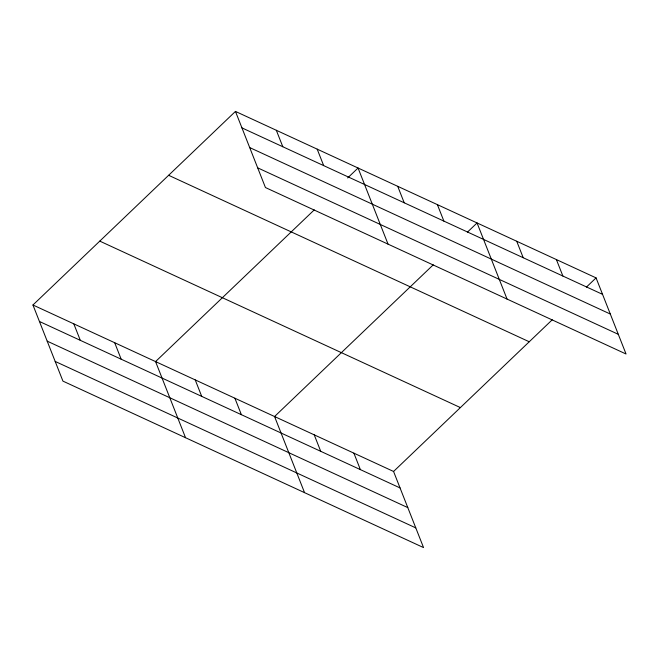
<?xml version="1.0" encoding="UTF-8"?>
<svg xmlns="http://www.w3.org/2000/svg" width="659" height="659" viewBox="0 0 659 659"><rect width="100%" height="100%" fill="white"/><g stroke="black" fill="none" stroke-linecap="round" stroke-linejoin="round"><path stroke-width="0.99" d="M32.95 304.993L393.563 471.465L423.548 547.588L62.934 381.116L32.95 304.993L235.452 111.412L596.066 277.884L626.05 354.007L265.437 187.535L235.452 111.412M314.252 209.892L155.557 361.593L185.541 437.716M347.664 177.946L358.059 168.012L388.044 244.135M433.251 264.827L274.564 416.529L304.549 492.652M467.412 232.174L477.058 222.948L507.051 299.071M393.563 471.465L552.258 319.763M586.411 287.11L596.066 277.884M241.935 127.879L602.548 294.351M249.695 147.567L610.308 314.038M257.677 167.847L618.299 334.319M168.622 175.294L529.243 341.766M99.773 241.112L460.386 407.583M39.441 321.468L400.054 487.932M47.193 341.148L407.806 507.619M55.183 361.429L415.796 527.9M556.394 259.572L562.885 276.039M516.73 241.26L523.213 257.727M437.395 204.636L443.878 221.103M397.723 186.324L404.214 202.791M317.185 149.148L323.676 165.615M276.319 130.276L282.81 146.751M353.899 453.153L360.382 469.62M314.228 434.841L320.719 451.308M234.892 398.217L241.383 414.684M195.229 379.905L201.712 396.38M114.691 342.729L121.174 359.196M73.816 323.857L80.307 340.332"/></g></svg>
